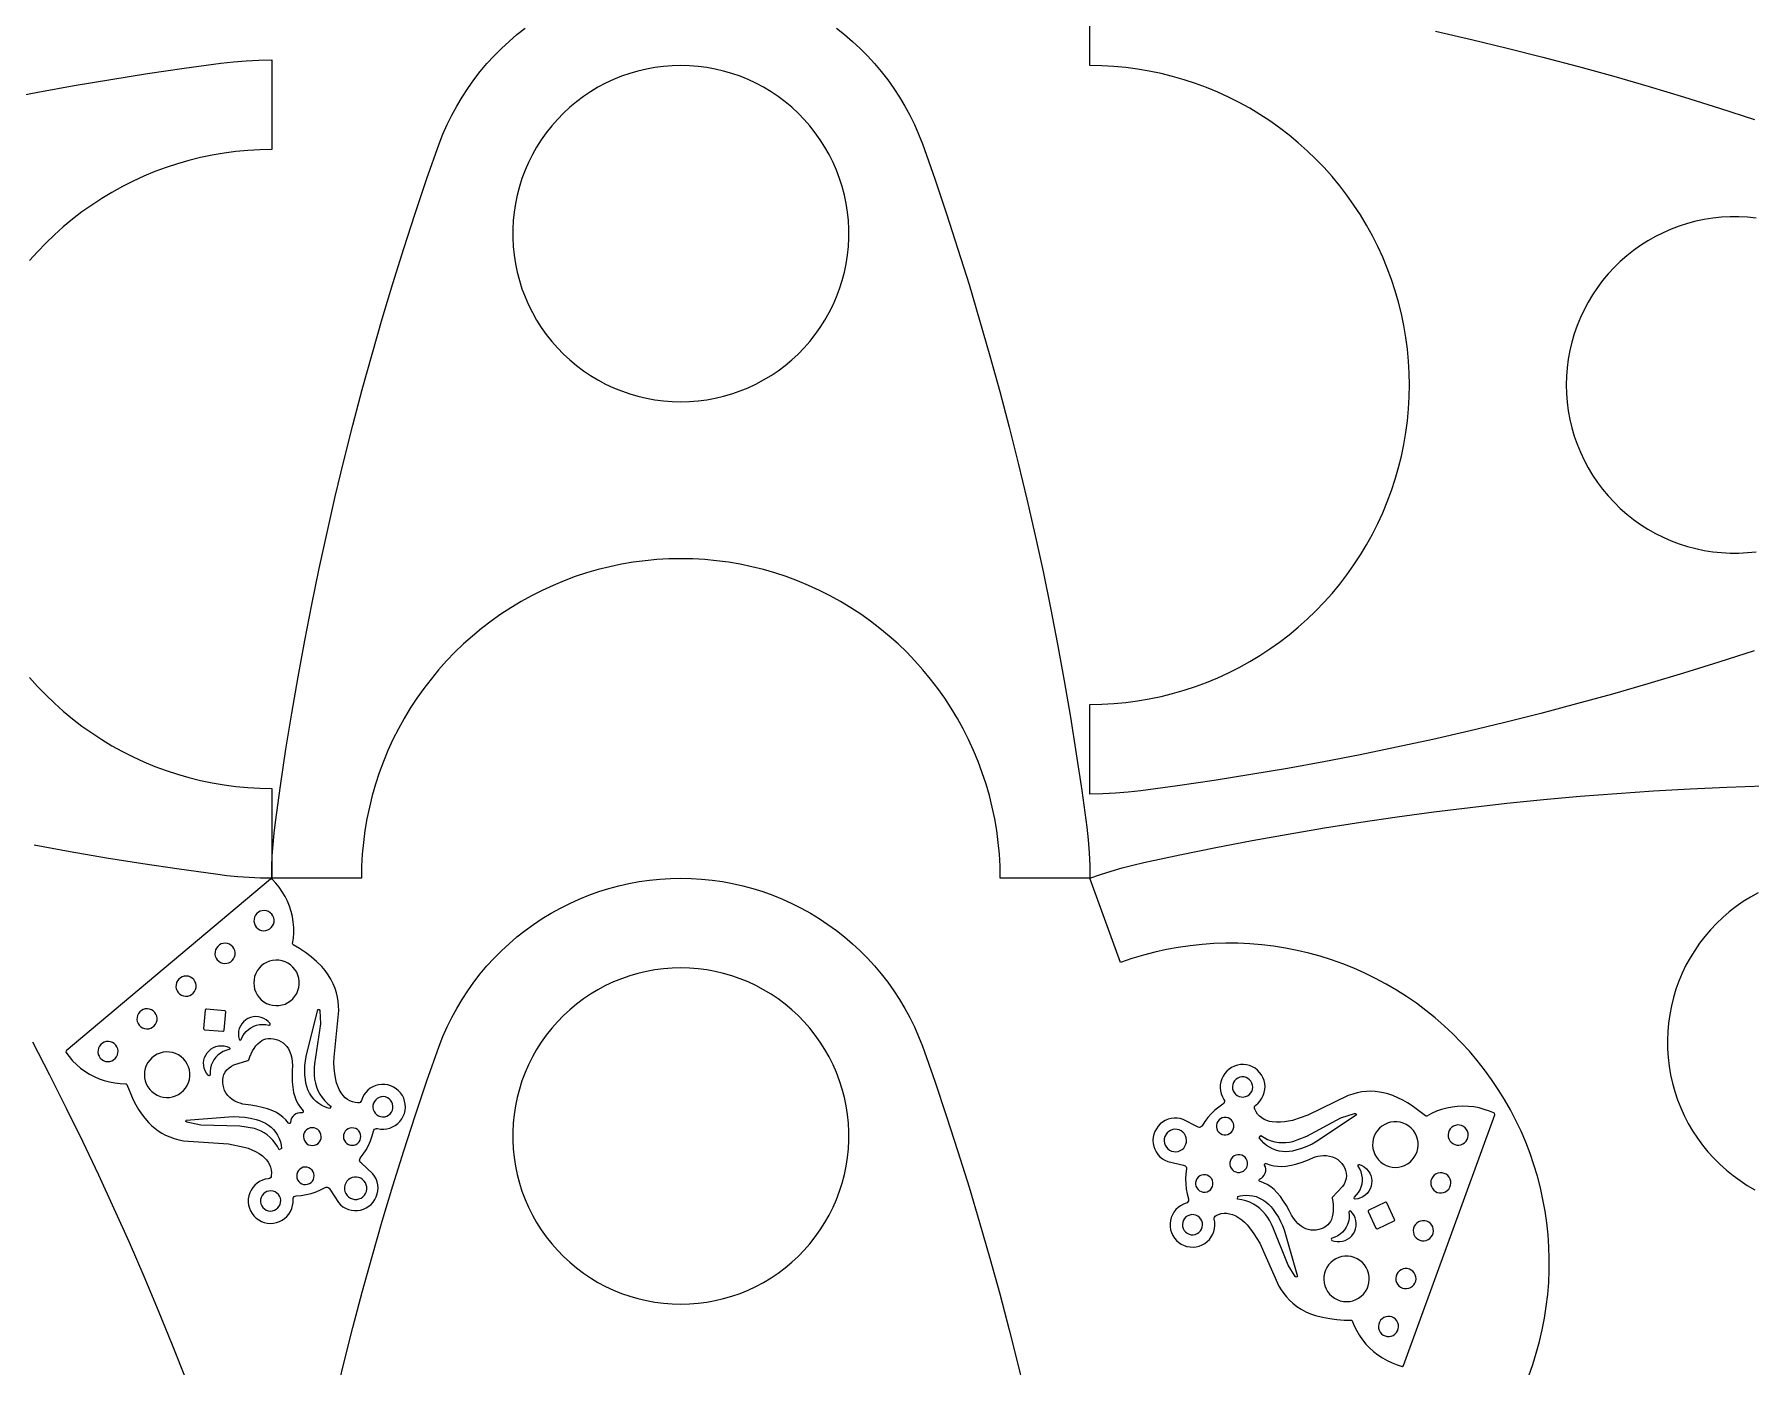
# Model space of a CAD drawing. Extents: x 0 to 1250, y 0 to 2500.
# Drawn here: x 127.7 to 280.8, y 560.6 to 679.5 of the extents above; entities that cross this region are included whole.
import ezdxf

# ---------------------------------------------------------------- set-up
doc = ezdxf.new("R2010")
doc.units = 0
doc.layers.get('0').update_dxf_attribs({"linetype": 'CONTINUOUS', "lineweight": 25})

msp = doc.modelspace()

# ---------------------------------------------------------------- linework, layer by layer
for points in [[(281.108, 624.513), (277.963, 623.493), (274.807, 622.508), (271.64, 621.558), (268.463, 620.643), (265.276, 619.763), (262.079, 618.919), (258.874, 618.111), (255.659, 617.338), (252.436, 616.601), (249.205, 615.9), (245.966, 615.235), (242.721, 614.606), (239.468, 614.013), (236.209, 613.456), (232.944, 612.936), (229.674, 612.451), (226.398, 612.004), (225.266, 611.879), (224.131, 611.791), (222.994, 611.737), (221.856, 611.72), (221.856, 619.72), (222.921, 619.74), (223.985, 619.799), (225.046, 619.899), (226.103, 620.038), (227.154, 620.217), (228.197, 620.434), (229.232, 620.691), (230.256, 620.986), (231.268, 621.319), (232.268, 621.69), (233.252, 622.098), (234.221, 622.542), (235.173, 623.022), (236.106, 623.538), (237.018, 624.088), (237.91, 624.672), (238.779, 625.289), (239.625, 625.938), (240.446, 626.617), (241.24, 627.328), (242.008, 628.067), (242.748, 628.835), (243.458, 629.63), (244.138, 630.45), (244.786, 631.296), (245.403, 632.165), (245.987, 633.057), (246.537, 633.97), (247.053, 634.903), (247.533, 635.854), (247.977, 636.823), (248.385, 637.808), (248.756, 638.807), (249.089, 639.819), (249.384, 640.843), (249.641, 641.878), (249.859, 642.921), (250.037, 643.972), (250.176, 645.029), (250.276, 646.09), (250.336, 647.154), (250.356, 648.22), (250.336, 649.285), (250.276, 650.35), (250.176, 651.411), (250.037, 652.467), (249.859, 653.518), (249.641, 654.562), (249.384, 655.596), (249.089, 656.62), (248.756, 657.633), (248.385, 658.632), (247.977, 659.617), (247.533, 660.585), (247.053, 661.537), (246.537, 662.47), (245.987, 663.383), (245.403, 664.274), (244.786, 665.144), (244.138, 665.989), (243.458, 666.81), (242.748, 667.605), (242.008, 668.372), (241.24, 669.112), (240.446, 669.822), (239.625, 670.502), (238.779, 671.151), (237.91, 671.768), (237.018, 672.351), (236.106, 672.901), (235.173, 673.417), (234.221, 673.897), (233.252, 674.342), (232.268, 674.75), (231.269, 675.12), (230.256, 675.453), (229.232, 675.749), (228.197, 676.005), (227.154, 676.223), (226.103, 676.401), (225.047, 676.54), (223.985, 676.64), (222.921, 676.7), (221.856, 676.72), (221.856, 684.72)], [(199.24, 680.056), (199.972, 679.478), (200.679, 678.872), (201.361, 678.237), (202.017, 677.576), (202.645, 676.888), (203.245, 676.175), (203.816, 675.439), (204.356, 674.68), (204.865, 673.9), (205.343, 673.1), (205.787, 672.281), (206.198, 671.445), (206.575, 670.593), (206.917, 669.726), (208.007, 666.605), (209.062, 663.472), (210.082, 660.327), (211.067, 657.171), (212.018, 654.004), (212.932, 650.827), (213.812, 647.64), (214.656, 644.444), (215.464, 641.238), (216.237, 638.023), (216.974, 634.8), (217.675, 631.569), (218.34, 628.331), (218.969, 625.085), (219.562, 621.832), (220.119, 618.573), (220.64, 615.308), (221.124, 612.038), (221.572, 608.762), (221.696, 607.63), (221.785, 606.495), (221.838, 605.358), (221.856, 604.22), (213.856, 604.22), (213.836, 605.285), (213.776, 606.35), (213.676, 607.411), (213.537, 608.467), (213.359, 609.518), (213.141, 610.562), (212.884, 611.596), (212.589, 612.62), (212.256, 613.633), (211.885, 614.632), (211.478, 615.617), (211.033, 616.585), (210.553, 617.537), (210.037, 618.47), (209.487, 619.383), (208.903, 620.274), (208.286, 621.144), (207.638, 621.989), (206.958, 622.81), (206.248, 623.605), (205.508, 624.372), (204.74, 625.112), (203.946, 625.822), (203.125, 626.502), (202.279, 627.151), (201.41, 627.768), (200.518, 628.351), (199.606, 628.901), (198.673, 629.417), (197.721, 629.897), (196.752, 630.342), (195.768, 630.75), (194.769, 631.12), (193.756, 631.453), (192.732, 631.749), (191.697, 632.005), (190.654, 632.223), (189.603, 632.401), (188.547, 632.54), (187.485, 632.64), (186.421, 632.7), (185.356, 632.72), (184.29, 632.7), (183.226, 632.64), (182.165, 632.54), (181.108, 632.401), (180.057, 632.223), (179.014, 632.005), (177.979, 631.749), (176.955, 631.453), (175.942, 631.12), (174.943, 630.75), (173.959, 630.342), (172.99, 629.897), (172.038, 629.417), (171.106, 628.901), (170.193, 628.351), (169.301, 627.768), (168.432, 627.151), (167.586, 626.502), (166.765, 625.822), (165.971, 625.112), (165.203, 624.372), (164.464, 623.605), (163.753, 622.81), (163.073, 621.989), (162.424, 621.144), (161.808, 620.274), (161.224, 619.383), (160.674, 618.47), (160.158, 617.537), (159.678, 616.585), (159.233, 615.617), (158.826, 614.632), (158.455, 613.633), (158.122, 612.62), (157.827, 611.596), (157.57, 610.562), (157.352, 609.518), (157.174, 608.467), (157.035, 607.411), (156.935, 606.35), (156.875, 605.285), (156.856, 604.22), (148.856, 604.22), (148.869, 605.223), (148.911, 606.225), (148.98, 607.225), (149.076, 608.224), (149.2, 609.219), (149.649, 612.47), (150.134, 615.716), (150.655, 618.956), (151.212, 622.19), (151.805, 625.418), (152.433, 628.64), (153.096, 631.854), (153.795, 635.061), (154.529, 638.259), (155.299, 641.45), (156.104, 644.631), (156.943, 647.804), (157.818, 650.967), (158.728, 654.121), (159.672, 657.264), (160.651, 660.396), (161.664, 663.518), (162.712, 666.628), (163.794, 669.726), (164.136, 670.593), (164.513, 671.445), (164.924, 672.281), (165.368, 673.1), (165.846, 673.9), (166.355, 674.68), (166.895, 675.439), (167.466, 676.175), (168.066, 676.888), (168.694, 677.576), (169.35, 678.237), (170.032, 678.872), (170.739, 679.478), (171.471, 680.056)], [(252.696, 679.78), (255.895, 679.046), (259.085, 678.276), (262.267, 677.472), (265.44, 676.632), (268.603, 675.757), (271.756, 674.848), (274.899, 673.903), (278.032, 672.924), (281.154, 671.911)], [(124.745, 673.705), (127.99, 674.334), (131.243, 674.927), (134.502, 675.483), (137.767, 676.004), (141.037, 676.488), (144.313, 676.936), (145.445, 677.06), (146.58, 677.149), (147.717, 677.202), (148.856, 677.22), (148.856, 669.22), (147.79, 669.2), (146.726, 669.14), (145.665, 669.04), (144.608, 668.901), (143.557, 668.723), (142.514, 668.505), (141.479, 668.249), (140.455, 667.953), (139.442, 667.62), (138.443, 667.25), (137.459, 666.842), (136.49, 666.397), (135.538, 665.917), (134.606, 665.401), (133.693, 664.851), (132.801, 664.268), (131.932, 663.651), (131.086, 663.002), (130.265, 662.322), (129.471, 661.612), (128.703, 660.872), (127.964, 660.105), (127.253, 659.31)], [(281.281, 663.096), (280.513, 663.175), (279.742, 663.215), (278.969, 663.215), (278.198, 663.175), (277.43, 663.096), (276.666, 662.977), (275.91, 662.819), (275.163, 662.622), (274.427, 662.387), (273.705, 662.115), (272.997, 661.805), (272.306, 661.46), (271.634, 661.079), (270.982, 660.665), (270.352, 660.217), (269.747, 659.738), (269.166, 659.228), (268.613, 658.689), (268.089, 658.122), (267.594, 657.529), (267.13, 656.911), (266.699, 656.27), (266.301, 655.608), (265.938, 654.926), (265.611, 654.226), (265.32, 653.511), (265.066, 652.781), (264.85, 652.04), (264.673, 651.288), (264.534, 650.528), (264.435, 649.762), (264.375, 648.992), (264.356, 648.22), (264.375, 647.447), (264.435, 646.677), (264.534, 645.911), (264.673, 645.151), (264.85, 644.4), (265.066, 643.658), (265.32, 642.928), (265.611, 642.213), (265.938, 641.513), (266.301, 640.832), (266.699, 640.169), (267.13, 639.528), (267.594, 638.911), (268.089, 638.317), (268.613, 637.75), (269.166, 637.211), (269.747, 636.702), (270.352, 636.222), (270.982, 635.774), (271.634, 635.36), (272.306, 634.98), (272.997, 634.634), (273.705, 634.325), (274.427, 634.052), (275.163, 633.817), (275.91, 633.621), (276.666, 633.463), (277.43, 633.344), (278.198, 633.264), (278.969, 633.225), (279.742, 633.225), (280.513, 633.264), (281.281, 633.344)], [(127.253, 622.13), (127.964, 621.335), (128.703, 620.567), (129.471, 619.828), (130.265, 619.117), (131.086, 618.438), (131.932, 617.789), (132.801, 617.172), (133.693, 616.588), (134.606, 616.038), (135.538, 615.522), (136.49, 615.042), (137.459, 614.598), (138.443, 614.19), (139.442, 613.819), (140.455, 613.486), (141.479, 613.191), (142.514, 612.934), (143.557, 612.717), (144.608, 612.538), (145.665, 612.399), (146.726, 612.299), (147.79, 612.24), (148.856, 612.22), (148.856, 604.22), (147.853, 604.233), (146.851, 604.275), (145.85, 604.344), (144.852, 604.44), (143.856, 604.564), (140.605, 605.013), (137.359, 605.498), (134.119, 606.019), (130.885, 606.576), (127.657, 607.169)], [(260.997, 559.84), (261.355, 560.844), (261.676, 561.861), (261.958, 562.888), (262.202, 563.926), (262.406, 564.972), (262.572, 566.025), (262.698, 567.083), (262.784, 568.146), (262.83, 569.21), (262.837, 570.276), (262.804, 571.342), (262.731, 572.405), (262.618, 573.465), (262.466, 574.52), (262.274, 575.568), (262.043, 576.609), (261.774, 577.64), (261.466, 578.66), (261.12, 579.668), (260.737, 580.663), (260.317, 581.643), (259.861, 582.606), (259.369, 583.551), (258.841, 584.478), (258.28, 585.383), (257.685, 586.268), (257.057, 587.129), (256.398, 587.967), (255.708, 588.779), (254.988, 589.565), (254.239, 590.323), (253.462, 591.053), (252.659, 591.753), (251.83, 592.423), (250.976, 593.061), (250.099, 593.667), (249.2, 594.24), (248.28, 594.778), (247.341, 595.282), (246.384, 595.751), (245.41, 596.183), (244.42, 596.579), (243.416, 596.937), (242.4, 597.257), (241.372, 597.54), (240.334, 597.783), (239.288, 597.988), (238.235, 598.153), (237.177, 598.279), (236.115, 598.366), (235.05, 598.412), (233.984, 598.419), (232.919, 598.385), (231.855, 598.312), (230.795, 598.2), (229.741, 598.047), (228.692, 597.856), (227.652, 597.625), (226.62, 597.356), (225.6, 597.048), (224.592, 596.702), (221.856, 604.22), (222.803, 604.55), (223.758, 604.854), (224.722, 605.131), (225.693, 605.382), (226.671, 605.606), (229.88, 606.296), (233.096, 606.95), (236.319, 607.569), (239.548, 608.152), (242.784, 608.699), (246.026, 609.21), (249.274, 609.686), (252.526, 610.126), (255.783, 610.53), (259.044, 610.898), (262.309, 611.23), (265.578, 611.526), (268.849, 611.786), (272.123, 612.01), (275.4, 612.198), (278.678, 612.349), (281.958, 612.465)], [(154.529, 557.759), (155.299, 560.95), (156.104, 564.131), (156.943, 567.304), (157.818, 570.467), (158.728, 573.621), (159.672, 576.764), (160.651, 579.896), (161.664, 583.018), (162.712, 586.128), (163.794, 589.226), (164.136, 590.093), (164.513, 590.945), (164.924, 591.781), (165.368, 592.6), (165.846, 593.4), (166.355, 594.18), (166.895, 594.939), (167.466, 595.675), (168.066, 596.388), (168.694, 597.076), (169.35, 597.737), (170.032, 598.372), (170.739, 598.978), (171.471, 599.556), (172.225, 600.103), (173, 600.619), (173.796, 601.104), (174.611, 601.555), (175.443, 601.974), (176.291, 602.358), (177.155, 602.708), (178.032, 603.023), (178.921, 603.301), (179.82, 603.544), (180.729, 603.75), (181.645, 603.918), (182.567, 604.05), (183.494, 604.144), (184.424, 604.201), (185.356, 604.22), (186.287, 604.201), (187.217, 604.144), (188.144, 604.05), (189.066, 603.918), (189.982, 603.75), (190.891, 603.544), (191.79, 603.301), (192.679, 603.023), (193.556, 602.708), (194.42, 602.358), (195.268, 601.974), (196.101, 601.555), (196.915, 601.104), (197.711, 600.619), (198.487, 600.103), (199.24, 599.556), (199.972, 598.978), (200.679, 598.372), (201.361, 597.737), (202.017, 597.076), (202.645, 596.388), (203.245, 595.675), (203.816, 594.939), (204.356, 594.18), (204.865, 593.4), (205.343, 592.6), (205.787, 591.781), (206.198, 590.945), (206.575, 590.093), (206.917, 589.226), (208.007, 586.105), (209.062, 582.972), (210.082, 579.827), (211.067, 576.671), (212.018, 573.504), (212.932, 570.327), (213.812, 567.14), (214.656, 563.944), (215.464, 560.738), (216.237, 557.523)], [(281.474, 602.907), (280.797, 602.534), (280.141, 602.127), (279.506, 601.687), (278.895, 601.214), (278.309, 600.711), (277.75, 600.178), (277.219, 599.618), (276.717, 599.03), (276.246, 598.418), (275.808, 597.782), (275.403, 597.124), (275.032, 596.447), (274.696, 595.751), (274.397, 595.039), (274.135, 594.312), (273.911, 593.573), (273.725, 592.823), (273.578, 592.065), (273.47, 591.3), (273.401, 590.531), (273.372, 589.759), (273.384, 588.986), (273.434, 588.216), (273.525, 587.449), (273.655, 586.687), (273.823, 585.933), (274.031, 585.189), (274.276, 584.457), (274.559, 583.738), (274.878, 583.035), (275.234, 582.349), (275.624, 581.682), (276.047, 581.036), (276.504, 580.413), (276.992, 579.814), (277.51, 579.242), (278.057, 578.696), (278.631, 578.18), (279.232, 577.693), (279.856, 577.239), (280.503, 576.817), (281.171, 576.428)], [(127.518, 589.607), (129.036, 586.67), (130.522, 583.716), (131.975, 580.746), (133.394, 577.76), (134.78, 574.759), (136.133, 571.742), (137.453, 568.71), (138.738, 565.664), (139.989, 562.604), (141.207, 559.53)]]:
    msp.add_lwpolyline(points)
for points in [[(185.356, 676.72), (184.583, 676.7), (183.813, 676.64), (183.047, 676.541), (182.287, 676.403), (181.535, 676.225), (180.794, 676.009), (180.064, 675.755), (179.349, 675.465), (178.649, 675.137), (177.967, 674.774), (177.305, 674.376), (176.664, 673.945), (176.046, 673.481), (175.453, 672.987), (174.886, 672.462), (174.347, 671.909), (173.837, 671.329), (173.358, 670.723), (172.91, 670.093), (172.496, 669.442), (172.115, 668.769), (171.77, 668.078), (171.461, 667.371), (171.188, 666.648), (170.953, 665.912), (170.757, 665.165), (170.599, 664.409), (170.48, 663.646), (170.4, 662.877), (170.361, 662.106), (170.361, 661.333), (170.4, 660.562), (170.48, 659.794), (170.599, 659.03), (170.757, 658.274), (170.953, 657.527), (171.188, 656.792), (171.461, 656.069), (171.77, 655.361), (172.115, 654.67), (172.496, 653.998), (172.91, 653.346), (173.358, 652.716), (173.837, 652.111), (174.347, 651.531), (174.886, 650.977), (175.453, 650.453), (176.046, 649.958), (176.664, 649.494), (177.305, 649.063), (177.967, 648.665), (178.649, 648.302), (179.349, 647.975), (180.064, 647.684), (180.794, 647.43), (181.535, 647.214), (182.287, 647.037), (183.047, 646.898), (183.813, 646.799), (184.583, 646.74), (185.356, 646.72), (186.128, 646.74), (186.898, 646.799), (187.664, 646.898), (188.424, 647.037), (189.176, 647.214), (189.917, 647.43), (190.647, 647.684), (191.362, 647.975), (192.062, 648.302), (192.744, 648.665), (193.406, 649.063), (194.047, 649.494), (194.665, 649.958), (195.258, 650.453), (195.825, 650.977), (196.364, 651.531), (196.874, 652.111), (197.353, 652.716), (197.801, 653.346), (198.215, 653.998), (198.596, 654.67), (198.941, 655.361), (199.25, 656.069), (199.523, 656.792), (199.758, 657.527), (199.954, 658.274), (200.113, 659.03), (200.231, 659.794), (200.311, 660.562), (200.351, 661.333), (200.351, 662.106), (200.311, 662.877), (200.231, 663.646), (200.113, 664.409), (199.954, 665.165), (199.758, 665.912), (199.523, 666.648), (199.25, 667.371), (198.941, 668.078), (198.596, 668.769), (198.215, 669.442), (197.801, 670.093), (197.353, 670.723), (196.874, 671.329), (196.364, 671.909), (195.825, 672.462), (195.258, 672.987), (194.665, 673.481), (194.047, 673.945), (193.406, 674.376), (192.744, 674.774), (192.062, 675.137), (191.362, 675.465), (190.647, 675.755), (189.917, 676.009), (189.176, 676.225), (188.424, 676.403), (187.664, 676.541), (186.898, 676.64), (186.128, 676.7)], [(148.756, 604.136), (130.509, 588.825), (130.49, 588.692), (130.777, 588.303), (131.092, 587.938), (131.433, 587.596), (131.799, 587.282), (132.188, 586.996), (132.597, 586.74), (133.025, 586.516), (133.468, 586.324), (133.924, 586.166), (134.391, 586.043), (134.865, 585.956), (135.345, 585.904), (135.828, 585.889), (135.885, 585.871), (135.922, 585.823), (136.507, 584.442), (136.729, 584.009), (136.977, 583.589), (137.25, 583.186), (137.546, 582.799), (137.865, 582.431), (138.134, 582.163), (138.422, 581.916), (138.727, 581.69), (139.047, 581.486), (139.381, 581.305), (139.769, 581.136), (140.167, 580.995), (140.575, 580.883), (140.99, 580.8), (144.992, 580.516), (146.399, 580.233), (146.746, 580.125), (147.084, 579.992), (147.412, 579.835), (147.728, 579.654), (148.029, 579.45), (148.22, 579.285), (148.39, 579.099), (148.538, 578.894), (148.662, 578.674), (148.752, 578.437), (148.81, 578.19), (148.834, 577.938), (148.824, 577.684), (148.797, 577.585), (148.739, 577.501), (148.655, 577.442), (148.557, 577.414), (148.286, 577.366), (148.024, 577.283), (147.777, 577.163), (147.548, 577.012), (147.342, 576.83), (147.162, 576.621), (147.014, 576.39), (146.898, 576.141), (146.817, 575.878), (146.773, 575.607), (146.767, 575.332), (146.799, 575.06), (146.867, 574.793), (146.972, 574.539), (147.11, 574.302), (147.279, 574.085), (147.477, 573.895), (147.699, 573.732), (147.941, 573.602), (148.199, 573.507), (148.467, 573.447), (148.741, 573.425), (149.015, 573.44), (149.285, 573.493), (149.545, 573.583), (149.79, 573.707), (150.015, 573.864), (150.218, 574.05), (150.392, 574.262), (150.536, 574.496), (150.647, 574.748), (150.722, 575.012), (150.76, 575.284), (150.76, 575.559), (150.77, 575.655), (150.809, 575.744), (150.874, 575.815), (150.959, 575.862), (151.054, 575.879), (151.502, 575.917), (151.947, 575.99), (152.384, 576.098), (152.811, 576.239), (153.226, 576.413), (153.626, 576.619), (153.718, 576.649), (153.814, 576.649), (153.905, 576.618), (153.982, 576.559), (154.036, 576.48), (154.813, 575.278), (155.002, 575.081), (155.216, 574.912), (155.452, 574.774), (155.704, 574.669), (155.968, 574.599), (156.239, 574.566), (156.511, 574.57), (156.781, 574.612), (157.043, 574.689), (157.292, 574.802), (157.523, 574.947), (157.732, 575.123), (157.915, 575.325), (158.069, 575.55), (158.191, 575.794), (158.279, 576.053), (158.33, 576.321), (158.345, 576.594), (158.322, 576.866), (158.262, 577.132), (158.167, 577.388), (158.038, 577.628), (157.877, 577.849), (156.828, 578.822), (156.759, 578.89), (156.715, 578.975), (156.7, 579.07), (156.717, 579.165), (156.762, 579.25), (157.031, 579.611), (157.272, 579.99), (157.485, 580.387), (157.667, 580.798), (157.818, 581.221), (157.937, 581.655), (157.971, 581.746), (158.032, 581.821), (158.113, 581.873), (158.207, 581.896), (158.304, 581.888), (158.574, 581.841), (158.849, 581.831), (159.122, 581.859), (159.389, 581.925), (159.645, 582.026), (159.884, 582.161), (160.102, 582.328), (160.296, 582.523), (160.461, 582.743), (160.594, 582.983), (160.693, 583.239), (160.756, 583.507), (160.782, 583.78), (160.77, 584.055), (160.72, 584.325), (160.634, 584.586), (160.513, 584.833), (160.359, 585.061), (160.176, 585.265), (159.966, 585.443), (159.734, 585.59), (159.483, 585.703), (159.22, 585.782), (158.948, 585.823), (158.674, 585.827), (158.401, 585.794), (158.136, 585.723), (157.882, 585.616), (157.646, 585.476), (157.431, 585.305), (157.242, 585.106), (157.081, 584.882), (156.953, 584.639), (156.86, 584.381), (156.815, 584.289), (156.742, 584.217), (156.649, 584.174), (156.547, 584.165), (156.3, 584.197), (156.059, 584.262), (155.83, 584.359), (155.615, 584.486), (155.419, 584.64), (155.245, 584.819), (155.054, 585.08), (154.89, 585.36), (154.755, 585.654), (154.65, 585.96), (154.576, 586.276), (154.488, 586.769), (154.432, 587.267), (154.408, 587.767), (154.417, 588.268), (154.839, 592.427), (154.831, 592.823), (154.797, 593.217), (154.735, 593.607), (154.646, 593.993), (154.531, 594.371), (154.355, 594.801), (154.144, 595.215), (153.9, 595.61), (153.624, 595.983), (153.318, 596.333), (152.858, 596.783), (152.371, 597.205), (151.86, 597.596), (151.326, 597.956), (150.772, 598.284), (150.731, 598.328), (150.724, 598.388), (150.792, 598.866), (150.825, 599.347), (150.821, 599.83), (150.781, 600.311), (150.705, 600.788), (150.593, 601.257), (150.446, 601.717), (150.265, 602.165), (150.051, 602.597), (149.805, 603.013), (149.529, 603.408), (149.223, 603.782), (148.89, 604.131)], [(147.485, 599.857), (147.621, 599.726), (147.78, 599.626), (147.957, 599.562), (148.143, 599.536), (148.331, 599.549), (148.512, 599.601), (148.678, 599.689), (148.822, 599.81), (148.938, 599.958), (149.021, 600.127), (149.066, 600.31), (149.073, 600.498), (149.04, 600.683), (148.97, 600.858), (148.864, 601.014), (148.729, 601.144), (148.569, 601.244), (148.393, 601.308), (148.206, 601.335), (148.019, 601.322), (147.838, 601.27), (147.672, 601.181), (147.528, 601.06), (147.412, 600.912), (147.329, 600.743), (147.284, 600.56), (147.277, 600.372), (147.31, 600.187), (147.38, 600.013)], [(144.005, 596.937), (144.141, 596.806), (144.3, 596.706), (144.477, 596.642), (144.663, 596.616), (144.851, 596.629), (145.032, 596.681), (145.198, 596.769), (145.342, 596.89), (145.458, 597.038), (145.54, 597.207), (145.586, 597.39), (145.593, 597.578), (145.56, 597.763), (145.489, 597.938), (145.384, 598.094), (145.249, 598.224), (145.089, 598.324), (144.912, 598.388), (144.726, 598.414), (144.538, 598.401), (144.358, 598.349), (144.191, 598.261), (144.047, 598.14), (143.932, 597.992), (143.849, 597.823), (143.804, 597.64), (143.797, 597.452), (143.83, 597.267), (143.9, 597.093)], [(147.736, 593.574), (147.933, 593.37), (148.156, 593.196), (148.402, 593.054), (148.665, 592.948), (148.94, 592.879), (149.222, 592.85), (149.505, 592.859), (149.785, 592.909), (150.054, 592.996), (150.309, 593.121), (150.544, 593.279), (150.755, 593.469), (150.937, 593.686), (151.088, 593.927), (151.203, 594.186), (151.281, 594.458), (151.321, 594.739), (151.32, 595.023), (151.281, 595.304), (151.203, 595.576), (151.088, 595.835), (150.937, 596.076), (150.755, 596.293), (150.544, 596.483), (150.309, 596.641), (150.054, 596.766), (149.785, 596.853), (149.505, 596.903), (149.222, 596.912), (148.94, 596.883), (148.665, 596.814), (148.402, 596.708), (148.156, 596.566), (147.933, 596.392), (147.736, 596.188), (147.569, 595.958), (147.436, 595.708), (147.339, 595.441), (147.28, 595.164), (147.26, 594.881), (147.28, 594.598), (147.339, 594.321), (147.436, 594.054), (147.569, 593.804)], [(185.356, 596.22), (184.583, 596.2), (183.813, 596.14), (183.047, 596.041), (182.287, 595.903), (181.535, 595.725), (180.794, 595.509), (180.064, 595.255), (179.349, 594.965), (178.649, 594.637), (177.967, 594.274), (177.305, 593.876), (176.664, 593.445), (176.046, 592.981), (175.453, 592.487), (174.886, 591.962), (174.347, 591.409), (173.837, 590.829), (173.358, 590.223), (172.91, 589.593), (172.496, 588.942), (172.115, 588.269), (171.77, 587.578), (171.461, 586.871), (171.188, 586.148), (170.953, 585.412), (170.757, 584.665), (170.599, 583.909), (170.48, 583.146), (170.4, 582.377), (170.361, 581.606), (170.361, 580.833), (170.4, 580.062), (170.48, 579.294), (170.599, 578.53), (170.757, 577.774), (170.953, 577.027), (171.188, 576.292), (171.461, 575.569), (171.77, 574.861), (172.115, 574.17), (172.496, 573.498), (172.91, 572.846), (173.358, 572.216), (173.837, 571.611), (174.347, 571.031), (174.886, 570.477), (175.453, 569.953), (176.046, 569.458), (176.664, 568.994), (177.305, 568.563), (177.967, 568.165), (178.649, 567.802), (179.349, 567.475), (180.064, 567.184), (180.794, 566.93), (181.535, 566.714), (182.287, 566.537), (183.047, 566.398), (183.813, 566.299), (184.583, 566.24), (185.356, 566.22), (186.128, 566.24), (186.898, 566.299), (187.664, 566.398), (188.424, 566.537), (189.176, 566.714), (189.917, 566.93), (190.647, 567.184), (191.362, 567.475), (192.062, 567.802), (192.744, 568.165), (193.406, 568.563), (194.047, 568.994), (194.665, 569.458), (195.258, 569.953), (195.825, 570.477), (196.364, 571.031), (196.874, 571.611), (197.353, 572.216), (197.801, 572.846), (198.215, 573.498), (198.596, 574.17), (198.941, 574.861), (199.25, 575.569), (199.523, 576.292), (199.758, 577.027), (199.954, 577.774), (200.113, 578.53), (200.231, 579.294), (200.311, 580.062), (200.351, 580.833), (200.351, 581.606), (200.311, 582.377), (200.231, 583.146), (200.113, 583.909), (199.954, 584.665), (199.758, 585.412), (199.523, 586.148), (199.25, 586.871), (198.941, 587.578), (198.596, 588.269), (198.215, 588.942), (197.801, 589.593), (197.353, 590.223), (196.874, 590.829), (196.364, 591.409), (195.825, 591.962), (195.258, 592.487), (194.665, 592.981), (194.047, 593.445), (193.406, 593.876), (192.744, 594.274), (192.062, 594.637), (191.362, 594.965), (190.647, 595.255), (189.917, 595.509), (189.176, 595.725), (188.424, 595.903), (187.664, 596.041), (186.898, 596.14), (186.128, 596.2)], [(140.525, 594.016), (140.661, 593.886), (140.82, 593.786), (140.997, 593.722), (141.183, 593.695), (141.371, 593.709), (141.552, 593.76), (141.718, 593.849), (141.862, 593.97), (141.978, 594.118), (142.06, 594.287), (142.106, 594.47), (142.112, 594.658), (142.08, 594.843), (142.009, 595.017), (141.904, 595.173), (141.769, 595.304), (141.609, 595.404), (141.432, 595.468), (141.246, 595.494), (141.058, 595.481), (140.877, 595.429), (140.711, 595.341), (140.567, 595.22), (140.451, 595.072), (140.369, 594.903), (140.323, 594.72), (140.317, 594.532), (140.349, 594.347), (140.42, 594.172)], [(137.045, 591.096), (137.18, 590.965), (137.34, 590.866), (137.517, 590.801), (137.703, 590.775), (137.891, 590.788), (138.072, 590.84), (138.238, 590.928), (138.382, 591.049), (138.498, 591.198), (138.58, 591.367), (138.626, 591.549), (138.632, 591.737), (138.6, 591.923), (138.529, 592.097), (138.424, 592.253), (138.289, 592.384), (138.129, 592.484), (137.952, 592.548), (137.766, 592.574), (137.578, 592.561), (137.397, 592.509), (137.231, 592.421), (137.087, 592.3), (136.971, 592.151), (136.889, 591.982), (136.843, 591.8), (136.837, 591.612), (136.869, 591.427), (136.94, 591.252)], [(142.876, 590.704), (144.506, 590.562), (144.557, 590.571), (144.597, 590.604), (144.615, 590.653), (144.757, 592.283), (144.748, 592.334), (144.715, 592.374), (144.667, 592.392), (143.036, 592.534), (142.985, 592.525), (142.945, 592.492), (142.928, 592.443), (142.785, 590.813), (142.794, 590.762), (142.827, 590.722)], [(145.947, 589.849), (145.981, 589.798), (146.039, 589.777), (146.098, 589.794), (146.136, 589.842), (146.251, 590.093), (146.398, 590.327), (146.575, 590.539), (146.779, 590.725), (147.006, 590.882), (147.252, 591.008), (147.513, 591.1), (147.783, 591.155), (148.059, 591.175), (148.335, 591.157), (148.605, 591.102), (148.667, 591.105), (148.715, 591.143), (148.731, 591.202), (148.711, 591.26), (148.548, 591.44), (148.359, 591.592), (148.15, 591.715), (147.924, 591.803), (147.687, 591.856), (147.445, 591.872), (147.204, 591.851), (146.968, 591.793), (146.744, 591.699), (146.537, 591.573), (146.352, 591.416), (146.193, 591.233), (146.064, 591.027), (145.968, 590.805), (145.908, 590.57), (145.883, 590.328), (145.897, 590.086)], [(154.013, 583.674), (153.804, 583.742), (153.6, 583.823), (153.325, 583.954), (153.065, 584.113), (152.823, 584.298), (152.603, 584.509), (152.405, 584.764), (152.235, 585.039), (152.094, 585.33), (151.984, 585.633), (151.906, 585.947), (151.86, 586.266), (151.823, 586.678), (151.812, 587.091), (151.827, 587.503), (151.868, 587.914), (151.935, 588.322), (152.983, 592.52), (153.103, 592.505), (153.151, 592.406), (153.199, 591.216), (152.686, 587.667), (152.649, 587.326), (152.638, 586.983), (152.651, 586.64), (152.69, 586.3), (152.753, 585.947), (152.852, 585.602), (152.984, 585.269), (153.149, 584.951), (153.357, 584.643), (153.595, 584.358), (153.86, 584.099), (154.15, 583.867)], [(133.565, 588.176), (133.7, 588.045), (133.86, 587.945), (134.037, 587.881), (134.223, 587.855), (134.411, 587.868), (134.591, 587.92), (134.758, 588.008), (134.902, 588.129), (135.018, 588.277), (135.1, 588.447), (135.146, 588.629), (135.152, 588.817), (135.119, 589.002), (135.049, 589.177), (134.944, 589.333), (134.808, 589.464), (134.649, 589.563), (134.472, 589.628), (134.286, 589.654), (134.098, 589.641), (133.917, 589.589), (133.751, 589.501), (133.607, 589.38), (133.491, 589.231), (133.409, 589.062), (133.363, 588.88), (133.356, 588.692), (133.389, 588.506), (133.46, 588.332)], [(150.522, 582.382), (150.474, 582.348), (150.414, 582.347), (150.365, 582.38), (150.128, 582.651), (149.866, 582.897), (149.582, 583.116), (149.278, 583.307), (148.957, 583.468), (148.481, 583.635), (147.997, 583.774), (147.506, 583.886), (147.009, 583.97), (146.508, 584.025), (146.277, 584.072), (146.05, 584.137), (145.829, 584.22), (145.577, 584.329), (145.342, 584.47), (145.127, 584.641), (144.937, 584.838), (144.774, 585.059), (144.661, 585.282), (144.576, 585.516), (144.521, 585.76), (144.495, 586.008), (144.495, 586.245), (144.531, 586.479), (144.603, 586.704), (144.709, 586.916), (144.866, 587.123), (145.05, 587.305), (145.258, 587.459), (145.486, 587.583), (146.725, 587.948), (146.773, 587.97), (146.804, 588.014), (146.899, 588.288), (147.015, 588.553), (147.149, 588.81), (147.283, 589.04), (147.441, 589.253), (147.621, 589.449), (147.82, 589.624), (147.983, 589.731), (148.159, 589.816), (148.344, 589.876), (148.536, 589.911), (148.775, 589.915), (149.012, 589.891), (149.245, 589.838), (149.47, 589.757), (149.683, 589.649), (149.88, 589.52), (150.059, 589.367), (150.217, 589.192), (150.351, 588.998), (150.459, 588.789), (150.569, 588.482), (150.648, 588.166), (150.693, 587.843), (150.705, 587.518), (150.675, 587.034), (150.671, 586.55), (150.693, 586.067), (150.74, 585.585), (150.812, 585.106), (150.912, 584.747), (151.048, 584.399), (151.219, 584.067), (151.421, 583.754), (151.655, 583.463), (151.679, 583.408), (151.667, 583.35), (151.625, 583.308), (151.567, 583.297), (151.379, 583.302), (151.195, 583.268), (151.022, 583.197), (150.866, 583.092), (150.736, 582.958), (150.636, 582.799), (150.571, 582.624), (150.543, 582.438)], [(137.973, 585.382), (138.17, 585.178), (138.393, 585.004), (138.639, 584.862), (138.902, 584.756), (139.177, 584.687), (139.459, 584.658), (139.742, 584.668), (140.022, 584.717), (140.291, 584.804), (140.546, 584.929), (140.781, 585.087), (140.992, 585.277), (141.174, 585.494), (141.325, 585.735), (141.44, 585.994), (141.518, 586.266), (141.558, 586.547), (141.558, 586.831), (141.518, 587.112), (141.44, 587.384), (141.325, 587.643), (141.174, 587.884), (140.992, 588.101), (140.781, 588.291), (140.546, 588.449), (140.291, 588.574), (140.022, 588.661), (139.742, 588.711), (139.459, 588.72), (139.177, 588.691), (138.902, 588.622), (138.639, 588.516), (138.393, 588.374), (138.17, 588.2), (137.973, 587.996), (137.806, 587.766), (137.673, 587.516), (137.576, 587.249), (137.517, 586.972), (137.497, 586.689), (137.517, 586.406), (137.576, 586.129), (137.673, 585.862), (137.806, 585.612)], [(143.357, 586.65), (143.311, 586.609), (143.25, 586.603), (143.197, 586.634), (143.048, 586.825), (142.931, 587.037), (142.847, 587.265), (142.799, 587.503), (142.788, 587.745), (142.814, 587.986), (142.877, 588.22), (142.975, 588.442), (143.106, 588.646), (143.266, 588.828), (143.453, 588.983), (143.661, 589.108), (143.886, 589.199), (144.122, 589.255), (144.364, 589.274), (144.605, 589.256), (144.842, 589.201), (145.067, 589.11), (145.111, 589.068), (145.121, 589.007), (145.095, 588.952), (145.041, 588.923), (144.773, 588.853), (144.518, 588.749), (144.278, 588.611), (144.059, 588.443), (143.865, 588.247), (143.698, 588.026), (143.563, 587.785), (143.461, 587.529), (143.394, 587.261), (143.364, 586.986), (143.371, 586.71)], [(249.839, 560.735), (257.986, 583.119), (257.936, 583.244), (257.493, 583.437), (257.038, 583.596), (256.572, 583.721), (256.097, 583.81), (255.617, 583.863), (255.135, 583.88), (254.653, 583.861), (254.173, 583.805), (253.699, 583.714), (253.234, 583.587), (252.779, 583.426), (252.337, 583.23), (251.912, 583.002), (251.853, 582.989), (251.797, 583.012), (250.6, 583.916), (250.191, 584.18), (249.767, 584.419), (249.329, 584.633), (248.879, 584.819), (248.419, 584.978), (248.052, 585.075), (247.679, 585.146), (247.302, 585.19), (246.922, 585.206), (246.543, 585.195), (246.123, 585.148), (245.707, 585.071), (245.297, 584.964), (244.897, 584.828), (241.289, 583.073), (239.929, 582.615), (239.574, 582.535), (239.215, 582.481), (238.852, 582.453), (238.489, 582.452), (238.126, 582.478), (237.878, 582.526), (237.637, 582.602), (237.407, 582.704), (237.19, 582.833), (236.993, 582.993), (236.819, 583.178), (236.672, 583.385), (236.554, 583.61), (236.528, 583.709), (236.537, 583.811), (236.579, 583.904), (236.651, 583.977), (236.862, 584.154), (237.046, 584.357), (237.201, 584.584), (237.323, 584.83), (237.411, 585.091), (237.462, 585.361), (237.475, 585.635), (237.451, 585.909), (237.389, 586.177), (237.292, 586.434), (237.16, 586.675), (236.996, 586.895), (236.804, 587.091), (236.586, 587.259), (236.348, 587.396), (236.093, 587.498), (235.826, 587.565), (235.553, 587.594), (235.278, 587.586), (235.007, 587.54), (234.745, 587.458), (234.497, 587.34), (234.267, 587.189), (234.06, 587.008), (233.88, 586.801), (233.73, 586.571), (233.612, 586.322), (233.53, 586.06), (233.485, 585.789), (233.477, 585.514), (233.507, 585.241), (233.575, 584.975), (233.678, 584.72), (233.815, 584.482), (233.855, 584.394), (233.865, 584.298), (233.844, 584.203), (233.794, 584.121), (233.721, 584.058), (233.351, 583.801), (233.003, 583.515), (232.678, 583.204), (232.379, 582.868), (232.106, 582.509), (231.863, 582.131), (231.799, 582.059), (231.715, 582.011), (231.62, 581.993), (231.525, 582.005), (231.438, 582.047), (230.165, 582.699), (229.903, 582.775), (229.632, 582.814), (229.359, 582.816), (229.089, 582.781), (228.825, 582.709), (228.574, 582.603), (228.34, 582.462), (228.127, 582.292), (227.939, 582.094), (227.78, 581.872), (227.652, 581.631), (227.559, 581.374), (227.501, 581.107), (227.481, 580.835), (227.497, 580.563), (227.551, 580.295), (227.64, 580.037), (227.764, 579.794), (227.92, 579.57), (228.105, 579.369), (228.315, 579.195), (228.547, 579.051), (228.797, 578.94), (230.192, 578.622), (230.285, 578.598), (230.366, 578.546), (230.426, 578.471), (230.46, 578.381), (230.463, 578.284), (230.41, 577.838), (230.391, 577.388), (230.405, 576.939), (230.453, 576.492), (230.534, 576.049), (230.647, 575.614), (230.663, 575.519), (230.648, 575.423), (230.604, 575.337), (230.534, 575.27), (230.447, 575.229), (230.189, 575.134), (229.946, 575.005), (229.723, 574.845), (229.525, 574.655), (229.354, 574.439), (229.215, 574.203), (229.109, 573.949), (229.039, 573.683), (229.006, 573.41), (229.011, 573.136), (229.053, 572.864), (229.132, 572.601), (229.247, 572.351), (229.394, 572.119), (229.573, 571.91), (229.778, 571.727), (230.006, 571.574), (230.253, 571.454), (230.514, 571.368), (230.784, 571.32), (231.059, 571.308), (231.333, 571.335), (231.6, 571.399), (231.856, 571.499), (232.096, 571.632), (232.315, 571.798), (232.51, 571.992), (232.676, 572.211), (232.81, 572.451), (232.911, 572.706), (232.975, 572.974), (233.002, 573.247), (232.992, 573.522), (232.944, 573.792), (232.936, 573.894), (232.963, 573.993), (233.022, 574.077), (233.106, 574.136), (233.336, 574.231), (233.577, 574.295), (233.825, 574.326), (234.074, 574.324), (234.321, 574.288), (234.561, 574.22), (234.857, 574.089), (235.139, 573.929), (235.403, 573.742), (235.647, 573.529), (235.869, 573.293), (236.192, 572.91), (236.489, 572.507), (236.759, 572.085), (237.002, 571.647), (238.717, 567.834), (238.921, 567.496), (239.148, 567.172), (239.397, 566.864), (239.666, 566.575), (239.955, 566.304), (240.323, 566.02), (240.712, 565.767), (241.121, 565.548), (241.547, 565.362), (241.987, 565.212), (242.61, 565.053), (243.243, 564.931), (243.881, 564.847), (244.523, 564.802), (245.167, 564.796), (245.225, 564.778), (245.261, 564.73), (245.44, 564.281), (245.653, 563.848), (245.898, 563.432), (246.173, 563.035), (246.477, 562.661), (246.809, 562.31), (247.166, 561.985), (247.546, 561.688), (247.948, 561.421), (248.369, 561.184), (248.806, 560.98), (249.258, 560.809), (249.721, 560.673)], [(235.784, 586.442), (235.601, 586.487), (235.413, 586.494), (235.228, 586.461), (235.053, 586.39), (234.897, 586.285), (234.766, 586.15), (234.667, 585.99), (234.602, 585.814), (234.576, 585.627), (234.589, 585.44), (234.641, 585.259), (234.73, 585.093), (234.851, 584.948), (234.999, 584.833), (235.168, 584.75), (235.35, 584.705), (235.539, 584.698), (235.724, 584.731), (235.898, 584.801), (236.054, 584.906), (236.185, 585.042), (236.285, 585.201), (236.349, 585.378), (236.375, 585.564), (236.362, 585.752), (236.31, 585.933), (236.222, 586.099), (236.101, 586.243), (235.953, 586.359)], [(158.093, 583.252), (158.228, 583.121), (158.388, 583.021), (158.565, 582.957), (158.751, 582.931), (158.939, 582.944), (159.12, 582.996), (159.286, 583.084), (159.43, 583.205), (159.546, 583.353), (159.628, 583.523), (159.674, 583.705), (159.68, 583.893), (159.648, 584.078), (159.577, 584.253), (159.472, 584.409), (159.336, 584.54), (159.177, 584.639), (159, 584.704), (158.814, 584.73), (158.626, 584.717), (158.445, 584.665), (158.279, 584.577), (158.135, 584.456), (158.019, 584.307), (157.937, 584.138), (157.891, 583.956), (157.885, 583.768), (157.917, 583.582), (157.988, 583.408)], [(149.223, 581.547), (149.388, 581.281), (149.524, 581), (149.63, 580.707), (149.705, 580.403), (149.747, 580.094), (149.533, 579.993), (149.369, 580.298), (149.177, 580.585), (148.958, 580.853), (148.715, 581.098), (148.449, 581.319), (148.185, 581.495), (147.906, 581.647), (147.616, 581.774), (147.315, 581.876), (146.004, 582.098), (142.542, 582.196), (141.298, 582.459), (141.208, 582.524), (141.214, 582.645), (145.432, 582.948), (145.948, 582.943), (146.462, 582.899), (146.972, 582.816), (147.474, 582.694), (147.764, 582.606), (148.045, 582.491), (148.315, 582.352), (148.571, 582.188), (148.81, 582.001), (149.032, 581.793)], [(151.874, 580.658), (152.003, 580.535), (152.156, 580.444), (152.325, 580.39), (152.502, 580.374), (152.677, 580.399), (152.843, 580.462), (152.991, 580.56), (153.114, 580.688), (153.205, 580.841), (153.259, 581.01), (153.274, 581.187), (153.25, 581.363), (153.187, 581.529), (153.089, 581.677), (152.96, 581.799), (152.808, 581.89), (152.639, 581.944), (152.462, 581.96), (152.286, 581.936), (152.12, 581.873), (151.972, 581.775), (151.85, 581.646), (151.759, 581.493), (151.704, 581.324), (151.689, 581.147), (151.713, 580.972), (151.776, 580.805)], [(155.435, 580.668), (155.562, 580.548), (155.711, 580.459), (155.877, 580.405), (156.051, 580.39), (156.223, 580.414), (156.386, 580.476), (156.531, 580.572), (156.651, 580.698), (156.74, 580.848), (156.794, 581.014), (156.809, 581.187), (156.785, 581.36), (156.724, 581.523), (156.627, 581.668), (156.501, 581.788), (156.351, 581.877), (156.185, 581.931), (156.012, 581.946), (155.839, 581.922), (155.676, 581.86), (155.531, 581.764), (155.411, 581.638), (155.322, 581.488), (155.269, 581.322), (155.254, 581.149), (155.277, 580.976), (155.339, 580.813)], [(234.181, 582.831), (234.012, 582.872), (233.837, 582.874), (233.667, 582.838), (233.509, 582.764), (233.372, 582.657), (233.261, 582.522), (233.184, 582.366), (233.143, 582.197), (233.141, 582.023), (233.177, 581.852), (233.251, 581.694), (233.358, 581.557), (233.493, 581.447), (233.649, 581.369), (233.818, 581.328), (233.992, 581.326), (234.163, 581.363), (234.321, 581.436), (234.458, 581.543), (234.568, 581.678), (234.646, 581.834), (234.687, 582.003), (234.689, 582.178), (234.652, 582.348), (234.579, 582.506), (234.472, 582.643), (234.337, 582.754)], [(238.14, 580.065), (237.865, 580.212), (237.606, 580.388), (237.368, 580.589), (237.151, 580.814), (236.96, 581.061), (237.095, 581.255), (237.389, 581.073), (237.699, 580.921), (238.022, 580.798), (238.356, 580.708), (238.697, 580.649), (239.013, 580.629), (239.331, 580.637), (239.646, 580.671), (239.957, 580.733), (241.203, 581.197), (244.25, 582.843), (245.46, 583.237), (245.57, 583.226), (245.625, 583.118), (242.124, 580.747), (241.674, 580.493), (241.207, 580.274), (240.724, 580.091), (240.229, 579.946), (239.933, 579.877), (239.632, 579.836), (239.329, 579.822), (239.025, 579.836), (238.725, 579.878), (238.429, 579.947)], [(249.801, 582.368), (249.528, 582.446), (249.247, 582.486), (248.964, 582.486), (248.683, 582.446), (248.41, 582.368), (248.151, 582.253), (247.911, 582.103), (247.694, 581.92), (247.504, 581.71), (247.345, 581.474), (247.221, 581.22), (247.133, 580.95), (247.084, 580.671), (247.074, 580.387), (247.104, 580.105), (247.172, 579.83), (247.279, 579.567), (247.42, 579.322), (247.595, 579.098), (247.799, 578.901), (248.028, 578.734), (248.279, 578.601), (248.545, 578.504), (248.823, 578.445), (249.106, 578.425), (249.388, 578.445), (249.666, 578.504), (249.932, 578.601), (250.183, 578.734), (250.412, 578.901), (250.616, 579.098), (250.791, 579.322), (250.933, 579.567), (251.039, 579.83), (251.107, 580.105), (251.137, 580.387), (251.127, 580.671), (251.078, 580.95), (250.99, 581.22), (250.866, 581.474), (250.707, 581.71), (250.518, 581.92), (250.3, 582.103), (250.06, 582.253)], [(255.015, 582.153), (254.832, 582.199), (254.644, 582.205), (254.459, 582.172), (254.285, 582.102), (254.129, 581.997), (253.998, 581.861), (253.898, 581.702), (253.834, 581.525), (253.808, 581.339), (253.821, 581.151), (253.873, 580.97), (253.961, 580.804), (254.082, 580.66), (254.23, 580.544), (254.399, 580.462), (254.582, 580.416), (254.77, 580.41), (254.955, 580.442), (255.13, 580.513), (255.286, 580.618), (255.416, 580.753), (255.516, 580.913), (255.58, 581.09), (255.607, 581.276), (255.594, 581.464), (255.542, 581.644), (255.453, 581.811), (255.332, 581.955), (255.184, 582.071)], [(229.823, 581.76), (229.633, 581.808), (229.437, 581.819), (229.243, 581.791), (229.058, 581.726), (228.889, 581.626), (228.743, 581.495), (228.626, 581.339), (228.541, 581.162), (228.492, 580.972), (228.482, 580.776), (228.509, 580.582), (228.574, 580.397), (228.674, 580.228), (228.805, 580.083), (228.962, 579.965), (229.139, 579.88), (229.329, 579.831), (229.524, 579.821), (229.718, 579.848), (229.903, 579.914), (230.072, 580.013), (230.218, 580.144), (230.336, 580.301), (230.42, 580.478), (230.469, 580.668), (230.48, 580.863), (230.452, 581.058), (230.387, 581.242), (230.287, 581.411), (230.156, 581.557), (230, 581.675)], [(235.399, 579.509), (235.227, 579.551), (235.049, 579.553), (234.876, 579.516), (234.715, 579.441), (234.574, 579.332), (234.462, 579.195), (234.383, 579.036), (234.341, 578.863), (234.339, 578.685), (234.376, 578.512), (234.452, 578.351), (234.56, 578.211), (234.698, 578.098), (234.857, 578.019), (235.03, 577.977), (235.207, 577.975), (235.381, 578.013), (235.542, 578.088), (235.682, 578.197), (235.794, 578.334), (235.873, 578.493), (235.915, 578.666), (235.917, 578.843), (235.88, 579.017), (235.805, 579.178), (235.696, 579.318), (235.558, 579.43)], [(237.433, 578.692), (237.457, 578.746), (237.509, 578.776), (237.568, 578.772), (237.908, 578.656), (238.258, 578.574), (238.614, 578.526), (238.973, 578.513), (239.331, 578.534), (239.827, 578.628), (240.316, 578.749), (240.797, 578.898), (241.269, 579.074), (241.73, 579.276), (241.954, 579.351), (242.183, 579.408), (242.416, 579.447), (242.689, 579.479), (242.963, 579.474), (243.234, 579.434), (243.498, 579.358), (243.749, 579.248), (243.958, 579.111), (244.149, 578.95), (244.319, 578.768), (244.466, 578.565), (244.584, 578.36), (244.669, 578.139), (244.72, 577.908), (244.734, 577.672), (244.701, 577.415), (244.633, 577.165), (244.53, 576.927), (244.394, 576.706), (243.504, 575.77), (243.473, 575.727), (243.469, 575.674), (243.523, 575.389), (243.556, 575.101), (243.568, 574.812), (243.566, 574.546), (243.537, 574.282), (243.479, 574.023), (243.393, 573.771), (243.306, 573.597), (243.196, 573.436), (243.066, 573.291), (242.917, 573.165), (242.713, 573.042), (242.495, 572.944), (242.266, 572.874), (242.031, 572.832), (241.793, 572.818), (241.558, 572.831), (241.326, 572.875), (241.102, 572.947), (240.889, 573.048), (240.691, 573.175), (240.442, 573.385), (240.216, 573.62), (240.015, 573.877), (239.842, 574.153), (239.626, 574.586), (239.388, 575.008), (239.127, 575.416), (238.846, 575.81), (238.544, 576.188), (238.277, 576.449), (237.985, 576.682), (237.672, 576.884), (237.34, 577.054), (236.992, 577.19), (236.944, 577.225), (236.925, 577.281), (236.94, 577.339), (236.986, 577.377), (237.15, 577.467), (237.293, 577.588), (237.408, 577.736), (237.49, 577.905), (237.535, 578.087), (237.543, 578.274), (237.511, 578.458), (237.443, 578.633)], [(151.269, 577.172), (151.395, 577.052), (151.545, 576.963), (151.71, 576.909), (151.884, 576.894), (152.057, 576.918), (152.219, 576.979), (152.365, 577.076), (152.485, 577.202), (152.574, 577.352), (152.627, 577.518), (152.642, 577.691), (152.618, 577.864), (152.557, 578.027), (152.461, 578.172), (152.334, 578.292), (152.184, 578.381), (152.019, 578.434), (151.845, 578.449), (151.673, 578.426), (151.51, 578.364), (151.364, 578.268), (151.244, 578.141), (151.155, 577.992), (151.102, 577.826), (151.087, 577.652), (151.111, 577.48), (151.172, 577.317)], [(155.579, 575.921), (155.719, 575.783), (155.883, 575.676), (156.065, 575.603), (156.258, 575.567), (156.454, 575.569), (156.646, 575.61), (156.826, 575.687), (156.988, 575.797), (157.125, 575.937), (157.232, 576.102), (157.305, 576.284), (157.341, 576.476), (157.339, 576.672), (157.299, 576.864), (157.222, 577.044), (157.111, 577.206), (156.971, 577.343), (156.807, 577.45), (156.625, 577.523), (156.432, 577.56), (156.236, 577.557), (156.044, 577.517), (155.864, 577.44), (155.702, 577.329), (155.565, 577.189), (155.458, 577.025), (155.385, 576.843), (155.349, 576.651), (155.351, 576.455), (155.391, 576.263), (155.468, 576.082)], [(232.321, 577.72), (232.151, 577.761), (231.977, 577.763), (231.807, 577.726), (231.649, 577.653), (231.511, 577.546), (231.401, 577.411), (231.323, 577.255), (231.283, 577.086), (231.28, 576.911), (231.317, 576.741), (231.391, 576.583), (231.498, 576.446), (231.632, 576.335), (231.788, 576.258), (231.958, 576.217), (232.132, 576.215), (232.302, 576.251), (232.46, 576.325), (232.598, 576.432), (232.708, 576.567), (232.786, 576.723), (232.826, 576.892), (232.829, 577.066), (232.792, 577.237), (232.718, 577.395), (232.611, 577.532), (232.477, 577.642)], [(245.772, 578.578), (245.791, 578.637), (245.841, 578.673), (245.902, 578.673), (246.127, 578.581), (246.335, 578.456), (246.521, 578.301), (246.681, 578.119), (246.812, 577.915), (246.91, 577.693), (246.973, 577.459), (246.999, 577.217), (246.988, 576.975), (246.939, 576.737), (246.855, 576.51), (246.738, 576.298), (246.589, 576.106), (246.412, 575.94), (246.212, 575.803), (245.994, 575.697), (245.762, 575.627), (245.521, 575.593), (245.462, 575.608), (245.422, 575.655), (245.418, 575.716), (245.45, 575.768), (245.647, 575.962), (245.816, 576.18), (245.955, 576.419), (246.06, 576.675), (246.13, 576.942), (246.164, 577.216), (246.161, 577.492), (246.121, 577.766), (246.045, 578.031), (245.934, 578.284), (245.79, 578.52)], [(253.461, 577.884), (253.279, 577.93), (253.091, 577.936), (252.905, 577.903), (252.731, 577.833), (252.575, 577.728), (252.444, 577.592), (252.344, 577.433), (252.28, 577.256), (252.254, 577.07), (252.267, 576.882), (252.319, 576.701), (252.407, 576.535), (252.528, 576.391), (252.676, 576.275), (252.846, 576.193), (253.028, 576.147), (253.216, 576.14), (253.401, 576.173), (253.576, 576.244), (253.732, 576.349), (253.863, 576.484), (253.962, 576.644), (254.027, 576.821), (254.053, 577.007), (254.04, 577.195), (253.988, 577.375), (253.9, 577.542), (253.779, 577.686), (253.63, 577.802)], [(148.076, 574.846), (148.211, 574.716), (148.37, 574.616), (148.547, 574.552), (148.734, 574.525), (148.921, 574.538), (149.102, 574.59), (149.268, 574.679), (149.412, 574.8), (149.528, 574.948), (149.611, 575.117), (149.656, 575.3), (149.663, 575.488), (149.63, 575.673), (149.56, 575.847), (149.454, 576.003), (149.319, 576.134), (149.159, 576.234), (148.983, 576.298), (148.796, 576.324), (148.609, 576.311), (148.428, 576.259), (148.262, 576.171), (148.118, 576.05), (148.002, 575.902), (147.919, 575.733), (147.874, 575.55), (147.867, 575.362), (147.9, 575.177), (147.97, 575.002)], [(235.055, 575.828), (235.27, 575.873), (235.488, 575.905), (235.791, 575.93), (236.096, 575.922), (236.398, 575.882), (236.694, 575.81), (236.993, 575.687), (237.277, 575.535), (237.545, 575.353), (237.792, 575.146), (238.017, 574.913), (238.216, 574.659), (238.454, 574.321), (238.67, 573.969), (238.863, 573.604), (239.033, 573.228), (239.179, 572.842), (240.37, 568.682), (240.259, 568.634), (240.168, 568.697), (239.531, 569.704), (238.201, 573.034), (238.062, 573.347), (237.901, 573.65), (237.718, 573.94), (237.514, 574.215), (237.283, 574.489), (237.025, 574.739), (236.744, 574.961), (236.442, 575.154), (236.108, 575.316), (235.76, 575.444), (235.4, 575.536), (235.034, 575.592)], [(231.311, 574.153), (231.128, 574.199), (230.94, 574.205), (230.755, 574.173), (230.581, 574.102), (230.425, 573.997), (230.294, 573.862), (230.194, 573.702), (230.13, 573.525), (230.104, 573.339), (230.117, 573.151), (230.169, 572.971), (230.257, 572.804), (230.378, 572.66), (230.526, 572.544), (230.695, 572.462), (230.878, 572.416), (231.066, 572.41), (231.251, 572.443), (231.426, 572.513), (231.582, 572.618), (231.712, 572.754), (231.812, 572.913), (231.877, 573.09), (231.903, 573.276), (231.89, 573.464), (231.838, 573.645), (231.749, 573.811), (231.628, 573.955), (231.48, 574.071)], [(245.129, 574.513), (245.073, 574.54), (245.013, 574.529), (244.97, 574.485), (244.961, 574.425), (244.987, 574.15), (244.976, 573.874), (244.929, 573.602), (244.846, 573.338), (244.728, 573.088), (244.578, 572.857), (244.398, 572.647), (244.191, 572.463), (243.962, 572.309), (243.715, 572.187), (243.453, 572.099), (243.401, 572.065), (243.378, 572.008), (243.393, 571.949), (243.44, 571.909), (243.671, 571.835), (243.911, 571.797), (244.153, 571.796), (244.393, 571.832), (244.625, 571.905), (244.842, 572.012), (245.041, 572.151), (245.216, 572.319), (245.363, 572.512), (245.479, 572.725), (245.561, 572.953), (245.607, 573.191), (245.616, 573.434), (245.588, 573.675), (245.523, 573.908), (245.423, 574.13), (245.291, 574.333)], [(248.216, 575.308), (246.732, 574.616), (246.693, 574.583), (246.675, 574.534), (246.684, 574.483), (247.376, 573), (247.409, 572.96), (247.458, 572.942), (247.509, 572.951), (248.992, 573.643), (249.032, 573.676), (249.049, 573.725), (249.04, 573.776), (248.349, 575.259), (248.315, 575.299), (248.267, 575.317)], [(251.907, 573.615), (251.725, 573.66), (251.537, 573.667), (251.352, 573.634), (251.177, 573.564), (251.021, 573.459), (250.89, 573.323), (250.791, 573.164), (250.726, 572.987), (250.7, 572.801), (250.713, 572.613), (250.765, 572.432), (250.853, 572.266), (250.974, 572.122), (251.123, 572.006), (251.292, 571.923), (251.474, 571.878), (251.662, 571.871), (251.848, 571.904), (252.022, 571.975), (252.178, 572.08), (252.309, 572.215), (252.409, 572.375), (252.473, 572.551), (252.499, 572.738), (252.486, 572.926), (252.434, 573.106), (252.346, 573.272), (252.225, 573.417), (252.076, 573.532)], [(245.442, 570.392), (245.169, 570.471), (244.889, 570.51), (244.605, 570.51), (244.324, 570.471), (244.052, 570.392), (243.792, 570.277), (243.552, 570.127), (243.335, 569.945), (243.145, 569.734), (242.986, 569.499), (242.862, 569.244), (242.774, 568.974), (242.725, 568.695), (242.715, 568.411), (242.745, 568.129), (242.814, 567.854), (242.92, 567.591), (243.062, 567.346), (243.236, 567.122), (243.44, 566.925), (243.67, 566.759), (243.92, 566.625), (244.186, 566.528), (244.464, 566.469), (244.747, 566.45), (245.03, 566.469), (245.307, 566.528), (245.574, 566.625), (245.824, 566.759), (246.053, 566.925), (246.257, 567.122), (246.432, 567.346), (246.574, 567.591), (246.68, 567.854), (246.748, 568.129), (246.778, 568.411), (246.768, 568.695), (246.719, 568.974), (246.631, 569.244), (246.507, 569.499), (246.348, 569.734), (246.159, 569.945), (245.941, 570.127), (245.701, 570.277)], [(250.354, 569.346), (250.171, 569.391), (249.983, 569.398), (249.798, 569.365), (249.623, 569.295), (249.467, 569.19), (249.337, 569.054), (249.237, 568.895), (249.172, 568.718), (249.146, 568.532), (249.159, 568.344), (249.211, 568.163), (249.3, 567.997), (249.421, 567.853), (249.569, 567.737), (249.738, 567.654), (249.921, 567.609), (250.109, 567.602), (250.294, 567.635), (250.468, 567.706), (250.624, 567.811), (250.755, 567.946), (250.855, 568.106), (250.919, 568.282), (250.945, 568.469), (250.932, 568.656), (250.88, 568.837), (250.792, 569.003), (250.671, 569.148), (250.523, 569.263)], [(248.8, 565.077), (248.617, 565.122), (248.429, 565.129), (248.244, 565.096), (248.069, 565.026), (247.913, 564.921), (247.783, 564.785), (247.683, 564.626), (247.619, 564.449), (247.592, 564.263), (247.606, 564.075), (247.658, 563.894), (247.746, 563.728), (247.867, 563.584), (248.015, 563.468), (248.184, 563.385), (248.367, 563.34), (248.555, 563.333), (248.74, 563.366), (248.914, 563.437), (249.07, 563.542), (249.201, 563.677), (249.301, 563.837), (249.365, 564.013), (249.391, 564.2), (249.378, 564.387), (249.326, 564.568), (249.238, 564.734), (249.117, 564.879), (248.969, 564.994)]]:
    msp.add_lwpolyline(points, close=True)

doc.saveas('drawing.dxf')
